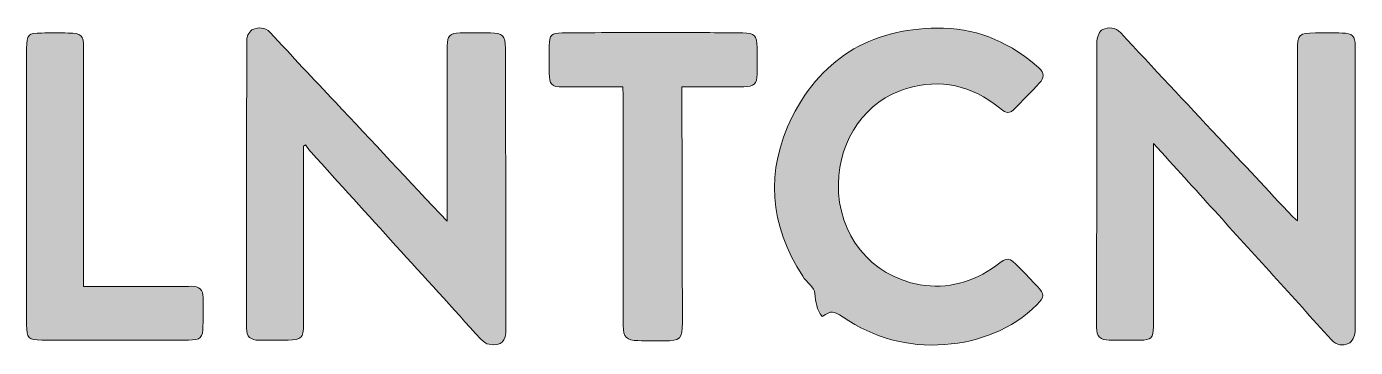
# Model space of a CAD drawing. Header units: inches. Extents: x 3.9 to 82.7, y -49.5 to -2.8.
# Drawn here: x 55.55 to 80.28, y -48.31 to -42.34 of the extents above; entities that cross this region are included whole.
import ezdxf

# ---------------------------------------------------------------- set-up
doc = ezdxf.new("R2010")
doc.units = ezdxf.units.IN
doc.header["$MEASUREMENT"] = 0
doc.layers.add('Layer 1', color=7, linetype='Continuous')

msp = doc.modelspace()

# ---------------------------------------------------------------- hatches: boundary and pattern name
at = {"layer": 'Layer 1', "true_color": 0x262626}
h = msp.add_hatch(color=250, dxfattribs=at)
edge = h.paths.add_edge_path()
edge.add_spline(control_points=[(56.617, -47.173), (57.158, -47.173), (57.679, -47.173), (58.201, -47.173), (58.341, -47.173), (58.483, -47.176), (58.623, -47.172), (58.771, -47.168), (58.841, -47.234), (58.839, -47.382), (58.837, -47.558), (58.839, -47.734), (58.838, -47.91), (58.837, -48.131), (58.795, -48.171), (58.567, -48.172), (58.268, -48.173), (57.968, -48.173), (57.669, -48.173), (57.058, -48.172), (56.447, -48.173), (55.837, -48.172), (55.587, -48.171), (55.555, -48.138), (55.555, -47.887), (55.555, -46.173), (55.555, -44.458), (55.555, -42.745), (55.555, -42.49), (55.585, -42.459), (55.835, -42.459), (56, -42.458), (56.165, -42.458), (56.329, -42.459), (56.579, -42.46), (56.617, -42.497), (56.617, -42.742), (56.617, -44.139), (56.617, -45.536), (56.617, -46.933), (56.617, -47.003), (56.617, -47.073), (56.617, -47.173)], knot_values=[0, 0, 0, 0, 1, 1, 1, 2, 2, 2, 3, 3, 3, 4, 4, 4, 5, 5, 5, 6, 6, 6, 7, 7, 7, 8, 8, 8, 9, 9, 9, 10, 10, 10, 11, 11, 11, 12, 12, 12, 13, 13, 13, 14, 14, 14, 14], degree=3, periodic=1)
h = msp.add_hatch(color=250, dxfattribs=at)
edge = h.paths.add_edge_path()
edge.add_spline(control_points=[(60.707, -44.566), (60.707, -44.998), (60.707, -45.43), (60.707, -45.862), (60.707, -46.538), (60.708, -47.213), (60.708, -47.888), (60.708, -48.132), (60.67, -48.17), (60.421, -48.173), (60.239, -48.176), (60.057, -48.175), (59.875, -48.175), (59.726, -48.175), (59.648, -48.109), (59.648, -47.952), (59.649, -46.161), (59.648, -44.37), (59.653, -42.579), (59.654, -42.514), (59.712, -42.408), (59.766, -42.391), (59.869, -42.357), (59.987, -42.34), (60.087, -42.448), (60.488, -42.885), (60.896, -43.314), (61.302, -43.747), (61.984, -44.473), (62.666, -45.201), (63.38, -45.962), (63.38, -45.647), (63.38, -45.371), (63.381, -45.094), (63.381, -44.296), (63.381, -43.497), (63.384, -42.699), (63.384, -42.51), (63.432, -42.461), (63.623, -42.458), (63.811, -42.455), (64, -42.457), (64.187, -42.458), (64.412, -42.459), (64.464, -42.512), (64.465, -42.742), (64.467, -43.47), (64.469, -44.197), (64.471, -44.925), (64.472, -45.936), (64.474, -46.944), (64.475, -47.954), (64.475, -48.207), (64.399, -48.285), (64.164, -48.251), (64.108, -48.244), (64.049, -48.2), (64.01, -48.156), (62.955, -46.998), (61.902, -45.838), (60.85, -44.677), (60.812, -44.635), (60.782, -44.586), (60.747, -44.542), (60.734, -44.55), (60.72, -44.558), (60.707, -44.566)], knot_values=[0, 0, 0, 0, 1, 1, 1, 2, 2, 2, 3, 3, 3, 4, 4, 4, 5, 5, 5, 6, 6, 6, 7, 7, 7, 8, 8, 8, 9, 9, 9, 10, 10, 10, 11, 11, 11, 12, 12, 12, 13, 13, 13, 14, 14, 14, 15, 15, 15, 16, 16, 16, 17, 17, 17, 18, 18, 18, 19, 19, 19, 20, 20, 20, 21, 21, 21, 22, 22, 22, 22], degree=3, periodic=1)
h = msp.add_hatch(color=250, dxfattribs=at)
edge = h.paths.add_edge_path()
edge.add_spline(control_points=[(66.648, -43.462), (66.263, -43.462), (65.9, -43.462), (65.536, -43.462), (65.323, -43.462), (65.281, -43.419), (65.281, -43.204), (65.281, -43.033), (65.28, -42.862), (65.282, -42.693), (65.284, -42.497), (65.322, -42.459), (65.522, -42.457), (66.173, -42.453), (66.825, -42.448), (67.476, -42.448), (67.945, -42.448), (68.413, -42.454), (68.883, -42.458), (69.104, -42.46), (69.148, -42.505), (69.149, -42.729), (69.15, -42.894), (69.149, -43.057), (69.149, -43.222), (69.147, -43.406), (69.095, -43.459), (68.905, -43.459), (68.53, -43.461), (68.154, -43.46), (67.751, -43.46), (67.751, -43.575), (67.751, -43.678), (67.751, -43.781), (67.753, -45.137), (67.756, -46.492), (67.76, -47.848), (67.76, -48.148), (67.722, -48.188), (67.414, -48.187), (67.256, -48.187), (67.097, -48.185), (66.939, -48.183), (66.72, -48.18), (66.658, -48.123), (66.657, -47.899), (66.654, -47.112), (66.656, -46.326), (66.656, -45.54), (66.656, -44.889), (66.656, -44.238), (66.656, -43.586), (66.656, -43.552), (66.652, -43.518), (66.648, -43.462)], knot_values=[0, 0, 0, 0, 1, 1, 1, 2, 2, 2, 3, 3, 3, 4, 4, 4, 5, 5, 5, 6, 6, 6, 7, 7, 7, 8, 8, 8, 9, 9, 9, 10, 10, 10, 11, 11, 11, 12, 12, 12, 13, 13, 13, 14, 14, 14, 15, 15, 15, 16, 16, 16, 17, 17, 17, 18, 18, 18, 18], degree=3, periodic=1)
h = msp.add_hatch(color=250, dxfattribs=at)
edge = h.paths.add_edge_path()
edge.add_spline(control_points=[(70.361, -47.737), (70.257, -47.604), (70.237, -47.464), (70.226, -47.306), (70.217, -47.194), (70.071, -47.095), (69.998, -46.983), (69.38, -46.031), (69.299, -45.026), (69.805, -44.018), (70.378, -42.876), (71.353, -42.344), (72.621, -42.37), (73.303, -42.384), (73.891, -42.663), (74.4, -43.112), (74.5, -43.201), (74.49, -43.297), (74.406, -43.387), (74.247, -43.558), (74.084, -43.727), (73.918, -43.891), (73.822, -43.986), (73.74, -43.921), (73.658, -43.853), (73.145, -43.435), (72.566, -43.303), (71.93, -43.491), (71.179, -43.713), (70.675, -44.431), (70.662, -45.267), (70.649, -46.21), (71.26, -46.981), (72.181, -47.142), (72.692, -47.231), (73.168, -47.097), (73.591, -46.791), (73.827, -46.618), (73.827, -46.617), (74.036, -46.832), (74.146, -46.945), (74.256, -47.06), (74.365, -47.174), (74.498, -47.313), (74.498, -47.377), (74.361, -47.511), (73.883, -47.98), (73.296, -48.205), (72.641, -48.256), (71.954, -48.309), (71.322, -48.132), (70.748, -47.748), (70.555, -47.618), (70.552, -47.622), (70.361, -47.737)], knot_values=[0, 0, 0, 0, 1, 1, 1, 2, 2, 2, 3, 3, 3, 4, 4, 4, 5, 5, 5, 6, 6, 6, 7, 7, 7, 8, 8, 8, 9, 9, 9, 10, 10, 10, 11, 11, 11, 12, 12, 12, 13, 13, 13, 14, 14, 14, 15, 15, 15, 16, 16, 16, 17, 17, 17, 18, 18, 18, 18], degree=3, periodic=1)
h = msp.add_hatch(color=250, dxfattribs=at)
edge = h.paths.add_edge_path()
edge.add_spline(control_points=[(79.205, -45.956), (79.205, -44.877), (79.205, -43.838), (79.205, -42.8), (79.205, -42.481), (79.228, -42.458), (79.542, -42.458), (79.707, -42.458), (79.871, -42.457), (80.036, -42.459), (80.224, -42.463), (80.28, -42.516), (80.281, -42.7), (80.282, -44.473), (80.284, -46.246), (80.277, -48.018), (80.277, -48.094), (80.217, -48.21), (80.154, -48.238), (80.054, -48.28), (79.935, -48.278), (79.838, -48.17), (79.117, -47.367), (78.39, -46.569), (77.665, -45.769), (77.296, -45.362), (76.926, -44.955), (76.524, -44.513), (76.524, -44.617), (76.524, -44.678), (76.524, -44.739), (76.525, -45.802), (76.525, -46.864), (76.524, -47.927), (76.524, -48.135), (76.487, -48.172), (76.279, -48.176), (76.086, -48.179), (75.892, -48.176), (75.699, -48.175), (75.543, -48.173), (75.466, -48.105), (75.466, -47.937), (75.47, -46.159), (75.468, -44.381), (75.474, -42.603), (75.474, -42.53), (75.526, -42.417), (75.582, -42.395), (75.69, -42.351), (75.813, -42.342), (75.918, -42.455), (76.518, -43.106), (77.125, -43.751), (77.73, -44.398), (78.191, -44.891), (78.653, -45.382), (79.115, -45.874), (79.134, -45.895), (79.156, -45.912), (79.205, -45.956)], knot_values=[0, 0, 0, 0, 1, 1, 1, 2, 2, 2, 3, 3, 3, 4, 4, 4, 5, 5, 5, 6, 6, 6, 7, 7, 7, 8, 8, 8, 9, 9, 9, 10, 10, 10, 11, 11, 11, 12, 12, 12, 13, 13, 13, 14, 14, 14, 15, 15, 15, 16, 16, 16, 17, 17, 17, 18, 18, 18, 19, 19, 19, 20, 20, 20, 20], degree=3, periodic=1)

# ---------------------------------------------------------------- linework, layer by layer
at = {"layer": 'Layer 1', "lineweight": 0}
for points, knots in [([(56.617, -47.173), (57.158, -47.173), (57.679, -47.173), (58.201, -47.173), (58.341, -47.173), (58.483, -47.176), (58.623, -47.172), (58.771, -47.168), (58.841, -47.234), (58.839, -47.382), (58.837, -47.558), (58.839, -47.734), (58.838, -47.91), (58.837, -48.131), (58.795, -48.171), (58.567, -48.172), (58.268, -48.173), (57.968, -48.173), (57.669, -48.173), (57.058, -48.172), (56.447, -48.173), (55.837, -48.172), (55.587, -48.171), (55.555, -48.138), (55.555, -47.887), (55.555, -46.173), (55.555, -44.458), (55.555, -42.745), (55.555, -42.49), (55.585, -42.459), (55.835, -42.459), (56, -42.458), (56.165, -42.458), (56.329, -42.459), (56.579, -42.46), (56.617, -42.497), (56.617, -42.742), (56.617, -44.139), (56.617, -45.536), (56.617, -46.933), (56.617, -47.003), (56.617, -47.073), (56.617, -47.173)], [0, 0, 0, 0, 1, 1, 1, 2, 2, 2, 3, 3, 3, 4, 4, 4, 5, 5, 5, 6, 6, 6, 7, 7, 7, 8, 8, 8, 9, 9, 9, 10, 10, 10, 11, 11, 11, 12, 12, 12, 13, 13, 13, 14, 14, 14, 14]), ([(60.707, -44.566), (60.707, -44.998), (60.707, -45.43), (60.707, -45.862), (60.707, -46.538), (60.708, -47.213), (60.708, -47.888), (60.708, -48.132), (60.67, -48.17), (60.421, -48.173), (60.239, -48.176), (60.057, -48.175), (59.875, -48.175), (59.726, -48.175), (59.648, -48.109), (59.648, -47.952), (59.649, -46.161), (59.648, -44.37), (59.653, -42.579), (59.654, -42.514), (59.712, -42.408), (59.766, -42.391), (59.869, -42.357), (59.987, -42.34), (60.087, -42.448), (60.488, -42.885), (60.896, -43.314), (61.302, -43.747), (61.984, -44.473), (62.666, -45.201), (63.38, -45.962), (63.38, -45.647), (63.38, -45.371), (63.381, -45.094), (63.381, -44.296), (63.381, -43.497), (63.384, -42.699), (63.384, -42.51), (63.432, -42.461), (63.623, -42.458), (63.811, -42.455), (64, -42.457), (64.187, -42.458), (64.412, -42.459), (64.464, -42.512), (64.465, -42.742), (64.467, -43.47), (64.469, -44.197), (64.471, -44.925), (64.472, -45.936), (64.474, -46.944), (64.475, -47.954), (64.475, -48.207), (64.399, -48.285), (64.164, -48.251), (64.108, -48.244), (64.049, -48.2), (64.01, -48.156), (62.955, -46.998), (61.902, -45.838), (60.85, -44.677), (60.812, -44.635), (60.782, -44.586), (60.747, -44.542), (60.734, -44.55), (60.72, -44.558), (60.707, -44.566)], [0, 0, 0, 0, 1, 1, 1, 2, 2, 2, 3, 3, 3, 4, 4, 4, 5, 5, 5, 6, 6, 6, 7, 7, 7, 8, 8, 8, 9, 9, 9, 10, 10, 10, 11, 11, 11, 12, 12, 12, 13, 13, 13, 14, 14, 14, 15, 15, 15, 16, 16, 16, 17, 17, 17, 18, 18, 18, 19, 19, 19, 20, 20, 20, 21, 21, 21, 22, 22, 22, 22]), ([(66.648, -43.462), (66.263, -43.462), (65.9, -43.462), (65.536, -43.462), (65.323, -43.462), (65.281, -43.419), (65.281, -43.204), (65.281, -43.033), (65.28, -42.862), (65.282, -42.693), (65.284, -42.497), (65.322, -42.459), (65.522, -42.457), (66.173, -42.453), (66.825, -42.448), (67.476, -42.448), (67.945, -42.448), (68.413, -42.454), (68.883, -42.458), (69.104, -42.46), (69.148, -42.505), (69.149, -42.729), (69.15, -42.894), (69.149, -43.057), (69.149, -43.222), (69.147, -43.406), (69.095, -43.459), (68.905, -43.459), (68.53, -43.461), (68.154, -43.46), (67.751, -43.46), (67.751, -43.575), (67.751, -43.678), (67.751, -43.781), (67.753, -45.137), (67.756, -46.492), (67.76, -47.848), (67.76, -48.148), (67.722, -48.188), (67.414, -48.187), (67.256, -48.187), (67.097, -48.185), (66.939, -48.183), (66.72, -48.18), (66.658, -48.123), (66.657, -47.899), (66.654, -47.112), (66.656, -46.326), (66.656, -45.54), (66.656, -44.889), (66.656, -44.238), (66.656, -43.586), (66.656, -43.552), (66.652, -43.518), (66.648, -43.462)], [0, 0, 0, 0, 1, 1, 1, 2, 2, 2, 3, 3, 3, 4, 4, 4, 5, 5, 5, 6, 6, 6, 7, 7, 7, 8, 8, 8, 9, 9, 9, 10, 10, 10, 11, 11, 11, 12, 12, 12, 13, 13, 13, 14, 14, 14, 15, 15, 15, 16, 16, 16, 17, 17, 17, 18, 18, 18, 18]), ([(70.361, -47.737), (70.257, -47.604), (70.237, -47.464), (70.226, -47.306), (70.217, -47.194), (70.071, -47.095), (69.998, -46.983), (69.38, -46.031), (69.299, -45.026), (69.805, -44.018), (70.378, -42.876), (71.353, -42.344), (72.621, -42.37), (73.303, -42.384), (73.891, -42.663), (74.4, -43.112), (74.5, -43.201), (74.49, -43.297), (74.406, -43.387), (74.247, -43.558), (74.084, -43.727), (73.918, -43.891), (73.822, -43.986), (73.74, -43.921), (73.658, -43.853), (73.145, -43.435), (72.566, -43.303), (71.93, -43.491), (71.179, -43.713), (70.675, -44.431), (70.662, -45.267), (70.649, -46.21), (71.26, -46.981), (72.181, -47.142), (72.692, -47.231), (73.168, -47.097), (73.591, -46.791), (73.827, -46.618), (73.827, -46.617), (74.036, -46.832), (74.146, -46.945), (74.256, -47.06), (74.365, -47.174), (74.498, -47.313), (74.498, -47.377), (74.361, -47.511), (73.883, -47.98), (73.296, -48.205), (72.641, -48.256), (71.954, -48.309), (71.322, -48.132), (70.748, -47.748), (70.555, -47.618), (70.552, -47.622), (70.361, -47.737)], [0, 0, 0, 0, 1, 1, 1, 2, 2, 2, 3, 3, 3, 4, 4, 4, 5, 5, 5, 6, 6, 6, 7, 7, 7, 8, 8, 8, 9, 9, 9, 10, 10, 10, 11, 11, 11, 12, 12, 12, 13, 13, 13, 14, 14, 14, 15, 15, 15, 16, 16, 16, 17, 17, 17, 18, 18, 18, 18]), ([(79.205, -45.956), (79.205, -44.877), (79.205, -43.838), (79.205, -42.8), (79.205, -42.481), (79.228, -42.458), (79.542, -42.458), (79.707, -42.458), (79.871, -42.457), (80.036, -42.459), (80.224, -42.463), (80.28, -42.516), (80.281, -42.7), (80.282, -44.473), (80.284, -46.246), (80.277, -48.018), (80.277, -48.094), (80.217, -48.21), (80.154, -48.238), (80.054, -48.28), (79.935, -48.278), (79.838, -48.17), (79.117, -47.367), (78.39, -46.569), (77.665, -45.769), (77.296, -45.362), (76.926, -44.955), (76.524, -44.513), (76.524, -44.617), (76.524, -44.678), (76.524, -44.739), (76.525, -45.802), (76.525, -46.864), (76.524, -47.927), (76.524, -48.135), (76.487, -48.172), (76.279, -48.176), (76.086, -48.179), (75.892, -48.176), (75.699, -48.175), (75.543, -48.173), (75.466, -48.105), (75.466, -47.937), (75.47, -46.159), (75.468, -44.381), (75.474, -42.603), (75.474, -42.53), (75.526, -42.417), (75.582, -42.395), (75.69, -42.351), (75.813, -42.342), (75.918, -42.455), (76.518, -43.106), (77.125, -43.751), (77.73, -44.398), (78.191, -44.891), (78.653, -45.382), (79.115, -45.874), (79.134, -45.895), (79.156, -45.912), (79.205, -45.956)], [0, 0, 0, 0, 1, 1, 1, 2, 2, 2, 3, 3, 3, 4, 4, 4, 5, 5, 5, 6, 6, 6, 7, 7, 7, 8, 8, 8, 9, 9, 9, 10, 10, 10, 11, 11, 11, 12, 12, 12, 13, 13, 13, 14, 14, 14, 15, 15, 15, 16, 16, 16, 17, 17, 17, 18, 18, 18, 19, 19, 19, 20, 20, 20, 20])]:
    msp.add_open_spline(points, degree=3, knots=knots, dxfattribs=at)

doc.saveas('drawing.dxf')
